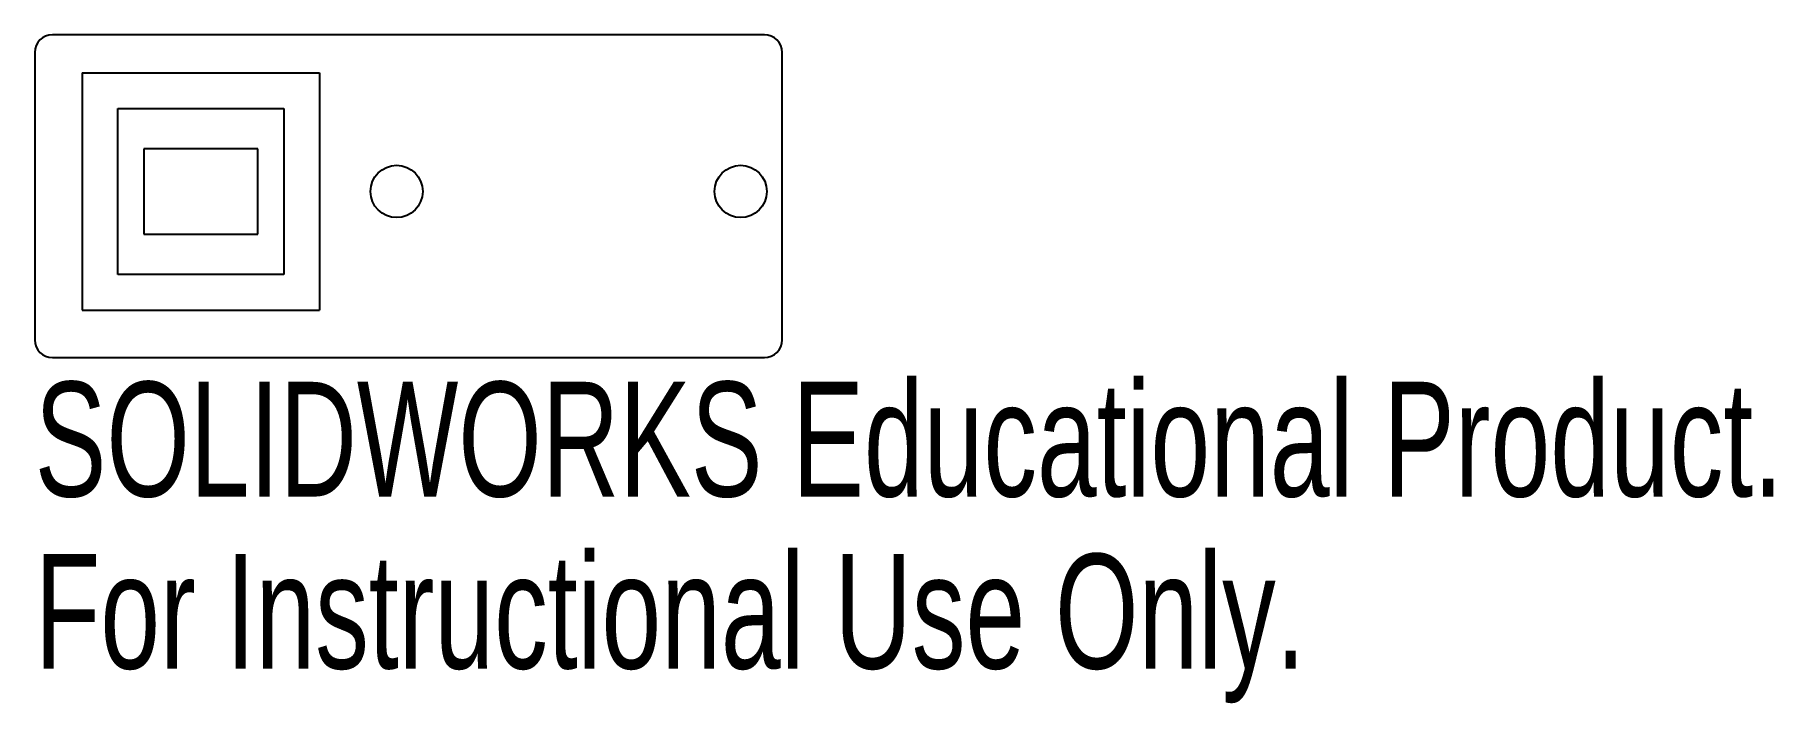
# Model space of a CAD drawing. Header units: millimetres. Extents: x -15.8 to 57.5, y -21.4 to 6.8.
import ezdxf

# ---------------------------------------------------------------- set-up
doc = ezdxf.new("R2010")
doc.units = ezdxf.units.MM
doc.styles.add('SLDTEXTSTYLE0', font='TXT', dxfattribs={"width": 0.7})

msp = doc.modelspace()

# ---------------------------------------------------------------- linework, layer by layer
at = {"color": 7, "linetype": 'Continuous', "lineweight": 25}
for p, q in [((15, 6.8), (-15, 6.8)), ((-15.75, 6.05), (-15.75, -6.05)), ((15.75, -6.05), (15.75, 6.05)), ((-15, -6.8), (15, -6.8))]:
    msp.add_line(p, q, dxfattribs=at)
at = {"color": 7, "linetype": 'Continuous'}
for p, q in [((-13.75, 5.2), (-3.75, 5.2)), ((-13.75, 5.2), (-13.75, -4.8)), ((-3.75, 5.2), (-3.75, -4.8)), ((-12.25, -3.3), (-12.25, 3.7)), ((-12.25, 3.7), (-5.25, 3.7)), ((-5.25, 3.7), (-5.25, -3.3)), ((-6.35, 2), (-11.15, 2)), ((-11.15, 2), (-11.15, -1.6)), ((-6.35, -1.6), (-6.35, 2)), ((-11.15, -1.6), (-6.35, -1.6)), ((-5.25, -3.3), (-12.25, -3.3)), ((-13.75, -4.8), (-3.75, -4.8))]:
    msp.add_line(p, q, dxfattribs=at)
at = {"color": 7, "linetype": 'Continuous', "lineweight": 25}
for centre in [(-0.5, 0.2), (14, 0.2)]:
    msp.add_circle(centre, 1.1, dxfattribs=at)
for centre, start, end in [((-15, 6.05), 90, 180), ((15, 6.05), 0, 90), ((-15, -6.05), 180, 270), ((15, -6.05), 270, 0)]:
    msp.add_arc(centre, 0.75, start, end, dxfattribs=at)

# ---------------------------------------------------------------- texts
at = {"color": 7, "linetype": 'Continuous', "char_height": 4.83362, "attachment_point": 1, "style": 'SLDTEXTSTYLE0'}
for s, insert in [('SOLIDWORKS Educational Product.', (-15.75, -7.82)), ('For Instructional Use Only.', (-15.75, -15.07))]:
    msp.add_mtext(s, dxfattribs=dict(at, insert=insert))

doc.saveas('drawing.dxf')
